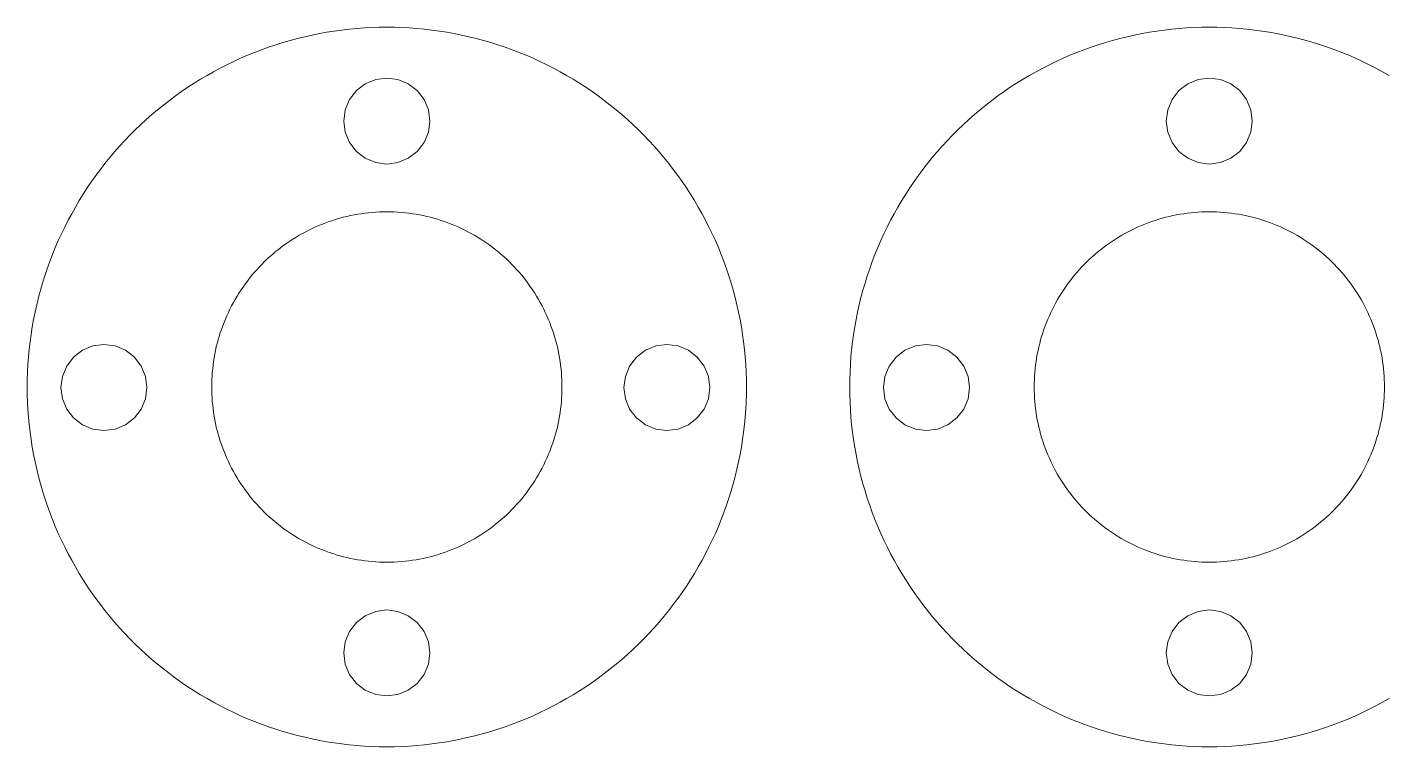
# Model space of a CAD drawing. Extents: x -144 to 2042, y -154 to 468.
# Drawn here: x 1481 to 1567.9, y 194.7 to 240.7 of the extents above; entities that cross this region are included whole.
import ezdxf

# ---------------------------------------------------------------- set-up
doc = ezdxf.new("R2010")
doc.units = 0
doc.layers.add('Layer0', color=7, linetype='BYLAYER', lineweight=5)

msp = doc.modelspace()

# ---------------------------------------------------------------- linework, layer by layer
at = {"layer": 'Layer0'}
for p, q in [((1498.244, 240.017), (1497.778, 239.893)), ((1498.711, 240.132), (1498.244, 240.017)), ((1499.181, 240.237), (1498.711, 240.132)), ((1499.654, 240.332), (1499.181, 240.237)), ((1500.128, 240.418), (1499.654, 240.332)), ((1500.604, 240.493), (1500.128, 240.418)), ((1501.081, 240.558), (1500.604, 240.493)), ((1501.559, 240.614), (1501.081, 240.558)), ((1502.039, 240.659), (1501.559, 240.614)), ((1502.519, 240.694), (1502.039, 240.659)), ((1503, 240.72), (1502.519, 240.694)), ((1503.482, 240.735), (1503, 240.72)), ((1503.963, 240.74), (1503.482, 240.735)), ((1504.445, 240.735), (1503.963, 240.74)), ((1504.927, 240.72), (1504.445, 240.735)), ((1505.408, 240.694), (1504.927, 240.72)), ((1505.888, 240.659), (1505.408, 240.694)), ((1506.368, 240.614), (1505.888, 240.659)), ((1506.846, 240.558), (1506.368, 240.614)), ((1507.323, 240.493), (1506.846, 240.558)), ((1507.799, 240.418), (1507.323, 240.493)), ((1508.273, 240.332), (1507.799, 240.418)), ((1508.745, 240.237), (1508.273, 240.332)), ((1509.216, 240.132), (1508.745, 240.237)), ((1509.683, 240.017), (1509.216, 240.132)), ((1510.149, 239.893), (1509.683, 240.017)), ((1550.844, 240.017), (1550.378, 239.893)), ((1551.311, 240.132), (1550.844, 240.017)), ((1551.781, 240.237), (1551.311, 240.132)), ((1552.254, 240.332), (1551.781, 240.237)), ((1552.728, 240.418), (1552.254, 240.332)), ((1553.204, 240.493), (1552.728, 240.418)), ((1553.681, 240.558), (1553.204, 240.493)), ((1554.159, 240.614), (1553.681, 240.558)), ((1554.639, 240.659), (1554.159, 240.614)), ((1555.119, 240.694), (1554.639, 240.659)), ((1555.6, 240.72), (1555.119, 240.694)), ((1556.082, 240.735), (1555.6, 240.72)), ((1556.563, 240.74), (1556.082, 240.735)), ((1557.045, 240.735), (1556.563, 240.74)), ((1557.527, 240.72), (1557.045, 240.735)), ((1558.008, 240.694), (1557.527, 240.72)), ((1558.488, 240.659), (1558.008, 240.694)), ((1558.968, 240.614), (1558.488, 240.659)), ((1559.446, 240.558), (1558.968, 240.614)), ((1559.923, 240.493), (1559.446, 240.558)), ((1560.399, 240.418), (1559.923, 240.493)), ((1560.873, 240.332), (1560.399, 240.418)), ((1561.345, 240.237), (1560.873, 240.332)), ((1561.816, 240.132), (1561.345, 240.237)), ((1562.283, 240.017), (1561.816, 240.132)), ((1562.749, 239.893), (1562.283, 240.017)), ((1495.497, 239.125), (1495.051, 238.943)), ((1495.946, 239.297), (1495.497, 239.125)), ((1496.4, 239.46), (1495.946, 239.297)), ((1496.856, 239.614), (1496.4, 239.46)), ((1497.316, 239.758), (1496.856, 239.614)), ((1497.778, 239.893), (1497.316, 239.758)), ((1510.611, 239.758), (1510.149, 239.893)), ((1511.071, 239.614), (1510.611, 239.758)), ((1511.527, 239.46), (1511.071, 239.614)), ((1511.981, 239.297), (1511.527, 239.46)), ((1512.43, 239.125), (1511.981, 239.297)), ((1512.876, 238.943), (1512.43, 239.125)), ((1548.097, 239.125), (1547.651, 238.943)), ((1548.546, 239.297), (1548.097, 239.125)), ((1549, 239.46), (1548.546, 239.297)), ((1549.456, 239.614), (1549, 239.46)), ((1549.916, 239.758), (1549.456, 239.614)), ((1550.378, 239.893), (1549.916, 239.758)), ((1563.211, 239.758), (1562.749, 239.893)), ((1563.671, 239.614), (1563.211, 239.758)), ((1564.127, 239.46), (1563.671, 239.614)), ((1564.581, 239.297), (1564.127, 239.46)), ((1565.03, 239.125), (1564.581, 239.297)), ((1565.476, 238.943), (1565.03, 239.125)), ((1493.737, 238.341), (1493.308, 238.123)), ((1494.171, 238.551), (1493.737, 238.341)), ((1494.609, 238.751), (1494.171, 238.551)), ((1495.051, 238.943), (1494.609, 238.751)), ((1513.318, 238.751), (1512.876, 238.943)), ((1513.756, 238.551), (1513.318, 238.751)), ((1514.19, 238.341), (1513.756, 238.551)), ((1514.619, 238.123), (1514.19, 238.341)), ((1546.337, 238.341), (1545.908, 238.123)), ((1546.771, 238.551), (1546.337, 238.341)), ((1547.209, 238.751), (1546.771, 238.551)), ((1547.651, 238.943), (1547.209, 238.751)), ((1565.918, 238.751), (1565.476, 238.943)), ((1566.356, 238.551), (1565.918, 238.751)), ((1566.79, 238.341), (1566.356, 238.551)), ((1567.219, 238.123), (1566.79, 238.341)), ((1492.049, 237.413), (1491.639, 237.159)), ((1492.463, 237.658), (1492.049, 237.413)), ((1492.883, 237.895), (1492.463, 237.658)), ((1493.308, 238.123), (1492.883, 237.895)), ((1503.252, 237.396), (1502.588, 237.121)), ((1503.963, 237.49), (1503.252, 237.396)), ((1504.675, 237.396), (1503.963, 237.49)), ((1505.338, 237.121), (1504.675, 237.396)), ((1515.044, 237.895), (1514.619, 238.123)), ((1515.463, 237.658), (1515.044, 237.895)), ((1515.878, 237.413), (1515.463, 237.658)), ((1516.287, 237.159), (1515.878, 237.413)), ((1544.649, 237.413), (1544.239, 237.159)), ((1545.063, 237.658), (1544.649, 237.413)), ((1545.483, 237.895), (1545.063, 237.658)), ((1545.908, 238.123), (1545.483, 237.895)), ((1555.852, 237.396), (1555.188, 237.121)), ((1556.563, 237.49), (1555.852, 237.396)), ((1557.275, 237.396), (1556.563, 237.49)), ((1557.938, 237.121), (1557.275, 237.396)), ((1567.644, 237.895), (1567.219, 238.123)), ((1568.063, 237.658), (1567.644, 237.895)), ((1490.837, 236.626), (1490.444, 236.347)), ((1491.235, 236.897), (1490.837, 236.626)), ((1491.639, 237.159), (1491.235, 236.897)), ((1502.019, 236.684), (1501.582, 236.115)), ((1502.588, 237.121), (1502.019, 236.684)), ((1505.908, 236.684), (1505.338, 237.121)), ((1506.345, 236.115), (1505.908, 236.684)), ((1516.691, 236.897), (1516.287, 237.159)), ((1517.09, 236.626), (1516.691, 236.897)), ((1517.483, 236.347), (1517.09, 236.626)), ((1543.437, 236.626), (1543.044, 236.347)), ((1543.835, 236.897), (1543.437, 236.626)), ((1544.239, 237.159), (1543.835, 236.897)), ((1554.619, 236.684), (1554.182, 236.115)), ((1555.188, 237.121), (1554.619, 236.684)), ((1558.508, 236.684), (1557.938, 237.121)), ((1558.945, 236.115), (1558.508, 236.684)), ((1489.677, 235.765), (1489.303, 235.462)), ((1490.058, 236.06), (1489.677, 235.765)), ((1490.444, 236.347), (1490.058, 236.06)), ((1501.582, 236.115), (1501.307, 235.452)), ((1506.62, 235.452), (1506.345, 236.115)), ((1517.869, 236.06), (1517.483, 236.347)), ((1518.25, 235.765), (1517.869, 236.06)), ((1518.624, 235.462), (1518.25, 235.765)), ((1542.277, 235.765), (1541.903, 235.462)), ((1542.658, 236.06), (1542.277, 235.765)), ((1543.044, 236.347), (1542.658, 236.06)), ((1554.182, 236.115), (1553.907, 235.452)), ((1559.22, 235.452), (1558.945, 236.115)), ((1488.573, 234.832), (1488.219, 234.506)), ((1488.935, 235.151), (1488.573, 234.832)), ((1489.303, 235.462), (1488.935, 235.151)), ((1501.307, 235.452), (1501.213, 234.74)), ((1506.713, 234.74), (1506.62, 235.452)), ((1518.992, 235.151), (1518.624, 235.462)), ((1519.353, 234.832), (1518.992, 235.151)), ((1519.708, 234.506), (1519.353, 234.832)), ((1541.173, 234.832), (1540.819, 234.506)), ((1541.535, 235.151), (1541.173, 234.832)), ((1541.903, 235.462), (1541.535, 235.151)), ((1553.907, 235.452), (1553.813, 234.74)), ((1559.313, 234.74), (1559.22, 235.452)), ((1487.871, 234.173), (1487.531, 233.832)), ((1488.219, 234.506), (1487.871, 234.173)), ((1501.213, 234.74), (1501.307, 234.028)), ((1501.307, 234.028), (1501.582, 233.365)), ((1506.345, 233.365), (1506.62, 234.028)), ((1506.62, 234.028), (1506.713, 234.74)), ((1520.056, 234.173), (1519.708, 234.506)), ((1520.396, 233.832), (1520.056, 234.173)), ((1540.471, 234.173), (1540.131, 233.832)), ((1540.819, 234.506), (1540.471, 234.173)), ((1553.813, 234.74), (1553.907, 234.028)), ((1553.907, 234.028), (1554.182, 233.365)), ((1558.945, 233.365), (1559.22, 234.028)), ((1559.22, 234.028), (1559.313, 234.74)), ((1486.871, 233.13), (1486.553, 232.769)), ((1487.197, 233.484), (1486.871, 233.13)), ((1487.531, 233.832), (1487.197, 233.484)), ((1501.582, 233.365), (1502.019, 232.795)), ((1505.908, 232.795), (1506.345, 233.365)), ((1520.73, 233.484), (1520.396, 233.832)), ((1521.056, 233.13), (1520.73, 233.484)), ((1521.374, 232.769), (1521.056, 233.13)), ((1539.471, 233.13), (1539.153, 232.769)), ((1539.797, 233.484), (1539.471, 233.13)), ((1540.131, 233.832), (1539.797, 233.484)), ((1554.182, 233.365), (1554.619, 232.795)), ((1558.508, 232.795), (1558.945, 233.365)), ((1486.242, 232.401), (1485.938, 232.026)), ((1486.553, 232.769), (1486.242, 232.401)), ((1502.019, 232.795), (1502.588, 232.358)), ((1502.588, 232.358), (1503.252, 232.084)), ((1504.675, 232.084), (1505.338, 232.358)), ((1505.338, 232.358), (1505.908, 232.795)), ((1521.685, 232.401), (1521.374, 232.769)), ((1521.988, 232.026), (1521.685, 232.401)), ((1538.842, 232.401), (1538.538, 232.026)), ((1539.153, 232.769), (1538.842, 232.401)), ((1554.619, 232.795), (1555.188, 232.358)), ((1555.188, 232.358), (1555.852, 232.084)), ((1557.275, 232.084), (1557.938, 232.358)), ((1557.938, 232.358), (1558.508, 232.795)), ((1485.643, 231.646), (1485.356, 231.259)), ((1485.938, 232.026), (1485.643, 231.646)), ((1503.252, 232.084), (1503.963, 231.99)), ((1503.963, 231.99), (1504.675, 232.084)), ((1522.284, 231.646), (1521.988, 232.026)), ((1522.571, 231.259), (1522.284, 231.646)), ((1538.243, 231.646), (1537.956, 231.259)), ((1538.538, 232.026), (1538.243, 231.646)), ((1555.852, 232.084), (1556.563, 231.99)), ((1556.563, 231.99), (1557.275, 232.084)), ((1484.806, 230.468), (1484.544, 230.064)), ((1485.077, 230.866), (1484.806, 230.468)), ((1485.356, 231.259), (1485.077, 230.866)), ((1522.85, 230.866), (1522.571, 231.259)), ((1523.121, 230.468), (1522.85, 230.866)), ((1523.383, 230.064), (1523.121, 230.468)), ((1537.406, 230.468), (1537.144, 230.064)), ((1537.677, 230.866), (1537.406, 230.468)), ((1537.956, 231.259), (1537.677, 230.866)), ((1484.29, 229.654), (1484.045, 229.24)), ((1484.544, 230.064), (1484.29, 229.654)), ((1523.637, 229.654), (1523.383, 230.064)), ((1523.882, 229.24), (1523.637, 229.654)), ((1536.89, 229.654), (1536.645, 229.24)), ((1537.144, 230.064), (1536.89, 229.654)), ((1483.808, 228.82), (1483.581, 228.396)), ((1484.045, 229.24), (1483.808, 228.82)), ((1501.635, 228.695), (1501.406, 228.644)), ((1501.865, 228.741), (1501.635, 228.695)), ((1502.096, 228.783), (1501.865, 228.741)), ((1502.327, 228.82), (1502.096, 228.783)), ((1502.56, 228.852), (1502.327, 228.82)), ((1502.793, 228.878), (1502.56, 228.852)), ((1503.026, 228.901), (1502.793, 228.878)), ((1503.26, 228.918), (1503.026, 228.901)), ((1503.494, 228.93), (1503.26, 228.918)), ((1503.729, 228.937), (1503.494, 228.93)), ((1503.963, 228.94), (1503.729, 228.937)), ((1504.198, 228.937), (1503.963, 228.94)), ((1504.432, 228.93), (1504.198, 228.937)), ((1504.667, 228.918), (1504.432, 228.93)), ((1504.901, 228.901), (1504.667, 228.918)), ((1505.134, 228.878), (1504.901, 228.901)), ((1505.367, 228.852), (1505.134, 228.878)), ((1505.6, 228.82), (1505.367, 228.852)), ((1505.831, 228.783), (1505.6, 228.82)), ((1506.062, 228.741), (1505.831, 228.783)), ((1506.292, 228.695), (1506.062, 228.741)), ((1506.521, 228.644), (1506.292, 228.695)), ((1524.119, 228.82), (1523.882, 229.24)), ((1524.346, 228.396), (1524.119, 228.82)), ((1536.408, 228.82), (1536.181, 228.396)), ((1536.645, 229.24), (1536.408, 228.82)), ((1554.235, 228.695), (1554.006, 228.644)), ((1554.465, 228.741), (1554.235, 228.695)), ((1554.696, 228.783), (1554.465, 228.741)), ((1554.927, 228.82), (1554.696, 228.783)), ((1555.16, 228.852), (1554.927, 228.82)), ((1555.393, 228.878), (1555.16, 228.852)), ((1555.626, 228.901), (1555.393, 228.878)), ((1555.86, 228.918), (1555.626, 228.901)), ((1556.094, 228.93), (1555.86, 228.918)), ((1556.329, 228.937), (1556.094, 228.93)), ((1556.563, 228.94), (1556.329, 228.937)), ((1556.798, 228.937), (1556.563, 228.94)), ((1557.032, 228.93), (1556.798, 228.937)), ((1557.267, 228.918), (1557.032, 228.93)), ((1557.501, 228.901), (1557.267, 228.918)), ((1557.734, 228.878), (1557.501, 228.901)), ((1557.967, 228.852), (1557.734, 228.878)), ((1558.2, 228.82), (1557.967, 228.852)), ((1558.431, 228.783), (1558.2, 228.82)), ((1558.662, 228.741), (1558.431, 228.783)), ((1558.892, 228.695), (1558.662, 228.741)), ((1559.121, 228.644), (1558.892, 228.695)), ((1483.362, 227.966), (1483.152, 227.533)), ((1483.581, 228.396), (1483.362, 227.966)), ((1499.195, 227.874), (1498.984, 227.772)), ((1499.408, 227.972), (1499.195, 227.874)), ((1499.623, 228.065), (1499.408, 227.972)), ((1499.84, 228.153), (1499.623, 228.065)), ((1500.059, 228.237), (1499.84, 228.153)), ((1500.28, 228.317), (1500.059, 228.237)), ((1500.502, 228.392), (1500.28, 228.317)), ((1500.726, 228.462), (1500.502, 228.392)), ((1500.952, 228.527), (1500.726, 228.462)), ((1501.178, 228.588), (1500.952, 228.527)), ((1501.406, 228.644), (1501.178, 228.588)), ((1506.749, 228.588), (1506.521, 228.644)), ((1506.975, 228.527), (1506.749, 228.588)), ((1507.201, 228.462), (1506.975, 228.527)), ((1507.424, 228.392), (1507.201, 228.462)), ((1507.647, 228.317), (1507.424, 228.392)), ((1507.867, 228.237), (1507.647, 228.317)), ((1508.086, 228.153), (1507.867, 228.237)), ((1508.304, 228.065), (1508.086, 228.153)), ((1508.519, 227.972), (1508.304, 228.065)), ((1508.732, 227.874), (1508.519, 227.972)), ((1508.943, 227.772), (1508.732, 227.874)), ((1524.565, 227.966), (1524.346, 228.396)), ((1524.774, 227.533), (1524.565, 227.966)), ((1535.962, 227.966), (1535.752, 227.533)), ((1536.181, 228.396), (1535.962, 227.966)), ((1551.795, 227.874), (1551.584, 227.772)), ((1552.008, 227.972), (1551.795, 227.874)), ((1552.223, 228.065), (1552.008, 227.972)), ((1552.44, 228.153), (1552.223, 228.065)), ((1552.659, 228.237), (1552.44, 228.153)), ((1552.88, 228.317), (1552.659, 228.237)), ((1553.102, 228.392), (1552.88, 228.317)), ((1553.326, 228.462), (1553.102, 228.392)), ((1553.552, 228.527), (1553.326, 228.462)), ((1553.778, 228.588), (1553.552, 228.527)), ((1554.006, 228.644), (1553.778, 228.588)), ((1559.349, 228.588), (1559.121, 228.644)), ((1559.575, 228.527), (1559.349, 228.588)), ((1559.801, 228.462), (1559.575, 228.527)), ((1560.024, 228.392), (1559.801, 228.462)), ((1560.247, 228.317), (1560.024, 228.392)), ((1560.467, 228.237), (1560.247, 228.317)), ((1560.686, 228.153), (1560.467, 228.237)), ((1560.904, 228.065), (1560.686, 228.153)), ((1561.119, 227.972), (1560.904, 228.065)), ((1561.332, 227.874), (1561.119, 227.972)), ((1561.543, 227.772), (1561.332, 227.874)), ((1482.952, 227.095), (1482.761, 226.653)), ((1483.152, 227.533), (1482.952, 227.095)), ((1497.765, 227.069), (1497.571, 226.937)), ((1497.962, 227.196), (1497.765, 227.069)), ((1498.162, 227.32), (1497.962, 227.196)), ((1498.363, 227.439), (1498.162, 227.32)), ((1498.568, 227.554), (1498.363, 227.439)), ((1498.775, 227.665), (1498.568, 227.554)), ((1498.984, 227.772), (1498.775, 227.665)), ((1509.152, 227.665), (1508.943, 227.772)), ((1509.359, 227.554), (1509.152, 227.665)), ((1509.563, 227.439), (1509.359, 227.554)), ((1509.765, 227.32), (1509.563, 227.439)), ((1509.965, 227.196), (1509.765, 227.32)), ((1510.161, 227.069), (1509.965, 227.196)), ((1510.355, 226.937), (1510.161, 227.069)), ((1524.975, 227.095), (1524.774, 227.533)), ((1525.166, 226.653), (1524.975, 227.095)), ((1535.552, 227.095), (1535.361, 226.653)), ((1535.752, 227.533), (1535.552, 227.095)), ((1550.365, 227.069), (1550.171, 226.937)), ((1550.562, 227.196), (1550.365, 227.069)), ((1550.762, 227.32), (1550.562, 227.196)), ((1550.963, 227.439), (1550.762, 227.32)), ((1551.168, 227.554), (1550.963, 227.439)), ((1551.375, 227.665), (1551.168, 227.554)), ((1551.584, 227.772), (1551.375, 227.665)), ((1561.752, 227.665), (1561.543, 227.772)), ((1561.959, 227.554), (1561.752, 227.665)), ((1562.163, 227.439), (1561.959, 227.554)), ((1562.365, 227.32), (1562.163, 227.439)), ((1562.565, 227.196), (1562.365, 227.32)), ((1562.761, 227.069), (1562.565, 227.196)), ((1562.955, 226.937), (1562.761, 227.069)), ((1482.579, 226.207), (1482.406, 225.757)), ((1482.761, 226.653), (1482.579, 226.207)), ((1496.645, 226.218), (1496.469, 226.063)), ((1496.824, 226.37), (1496.645, 226.218)), ((1497.007, 226.517), (1496.824, 226.37)), ((1497.192, 226.661), (1497.007, 226.517)), ((1497.38, 226.801), (1497.192, 226.661)), ((1497.571, 226.937), (1497.38, 226.801)), ((1510.547, 226.801), (1510.355, 226.937)), ((1510.735, 226.661), (1510.547, 226.801)), ((1510.92, 226.517), (1510.735, 226.661)), ((1511.103, 226.37), (1510.92, 226.517)), ((1511.282, 226.218), (1511.103, 226.37)), ((1511.458, 226.063), (1511.282, 226.218)), ((1525.348, 226.207), (1525.166, 226.653)), ((1525.521, 225.757), (1525.348, 226.207)), ((1535.179, 226.207), (1535.006, 225.757)), ((1535.361, 226.653), (1535.179, 226.207)), ((1549.245, 226.218), (1549.069, 226.063)), ((1549.424, 226.37), (1549.245, 226.218)), ((1549.607, 226.517), (1549.424, 226.37)), ((1549.792, 226.661), (1549.607, 226.517)), ((1549.98, 226.801), (1549.792, 226.661)), ((1550.171, 226.937), (1549.98, 226.801)), ((1563.147, 226.801), (1562.955, 226.937)), ((1563.335, 226.661), (1563.147, 226.801)), ((1563.52, 226.517), (1563.335, 226.661)), ((1563.703, 226.37), (1563.52, 226.517)), ((1563.882, 226.218), (1563.703, 226.37)), ((1564.058, 226.063), (1563.882, 226.218)), ((1482.243, 225.304), (1482.089, 224.847)), ((1482.406, 225.757), (1482.243, 225.304)), ((1495.64, 225.234), (1495.485, 225.058)), ((1495.799, 225.407), (1495.64, 225.234)), ((1495.961, 225.576), (1495.799, 225.407)), ((1496.127, 225.742), (1495.961, 225.576)), ((1496.297, 225.904), (1496.127, 225.742)), ((1496.469, 226.063), (1496.297, 225.904)), ((1511.63, 225.904), (1511.458, 226.063)), ((1511.8, 225.742), (1511.63, 225.904)), ((1511.966, 225.576), (1511.8, 225.742)), ((1512.128, 225.407), (1511.966, 225.576)), ((1512.287, 225.234), (1512.128, 225.407)), ((1512.442, 225.058), (1512.287, 225.234)), ((1525.684, 225.304), (1525.521, 225.757)), ((1525.838, 224.847), (1525.684, 225.304)), ((1534.843, 225.304), (1534.689, 224.847)), ((1535.006, 225.757), (1534.843, 225.304)), ((1548.24, 225.234), (1548.085, 225.058)), ((1548.399, 225.407), (1548.24, 225.234)), ((1548.561, 225.576), (1548.399, 225.407)), ((1548.727, 225.742), (1548.561, 225.576)), ((1548.897, 225.904), (1548.727, 225.742)), ((1549.069, 226.063), (1548.897, 225.904)), ((1564.23, 225.904), (1564.058, 226.063)), ((1564.4, 225.742), (1564.23, 225.904)), ((1564.566, 225.576), (1564.4, 225.742)), ((1564.728, 225.407), (1564.566, 225.576)), ((1564.887, 225.234), (1564.728, 225.407)), ((1565.042, 225.058), (1564.887, 225.234)), ((1481.945, 224.388), (1481.811, 223.925)), ((1482.089, 224.847), (1481.945, 224.388)), ((1495.042, 224.511), (1494.902, 224.323)), ((1495.186, 224.697), (1495.042, 224.511)), ((1495.334, 224.879), (1495.186, 224.697)), ((1495.485, 225.058), (1495.334, 224.879)), ((1512.593, 224.879), (1512.442, 225.058)), ((1512.741, 224.697), (1512.593, 224.879)), ((1512.885, 224.511), (1512.741, 224.697)), ((1513.024, 224.323), (1512.885, 224.511)), ((1525.982, 224.388), (1525.838, 224.847)), ((1526.116, 223.925), (1525.982, 224.388)), ((1534.545, 224.388), (1534.411, 223.925)), ((1534.689, 224.847), (1534.545, 224.388)), ((1547.642, 224.511), (1547.502, 224.323)), ((1547.786, 224.697), (1547.642, 224.511)), ((1547.934, 224.879), (1547.786, 224.697)), ((1548.085, 225.058), (1547.934, 224.879)), ((1565.193, 224.879), (1565.042, 225.058)), ((1565.341, 224.697), (1565.193, 224.879)), ((1565.485, 224.511), (1565.341, 224.697)), ((1565.624, 224.323), (1565.485, 224.511)), ((1481.811, 223.925), (1481.686, 223.46)), ((1494.383, 223.542), (1494.264, 223.34)), ((1494.507, 223.741), (1494.383, 223.542)), ((1494.635, 223.938), (1494.507, 223.741)), ((1494.767, 224.132), (1494.635, 223.938)), ((1494.902, 224.323), (1494.767, 224.132)), ((1513.16, 224.132), (1513.024, 224.323)), ((1513.292, 223.938), (1513.16, 224.132)), ((1513.42, 223.741), (1513.292, 223.938)), ((1513.544, 223.542), (1513.42, 223.741)), ((1513.663, 223.34), (1513.544, 223.542)), ((1526.241, 223.46), (1526.116, 223.925)), ((1534.411, 223.925), (1534.286, 223.46)), ((1546.983, 223.542), (1546.864, 223.34)), ((1547.107, 223.741), (1546.983, 223.542)), ((1547.235, 223.938), (1547.107, 223.741)), ((1547.367, 224.132), (1547.235, 223.938)), ((1547.502, 224.323), (1547.367, 224.132)), ((1565.76, 224.132), (1565.624, 224.323)), ((1565.892, 223.938), (1565.76, 224.132)), ((1566.02, 223.741), (1565.892, 223.938)), ((1566.144, 223.542), (1566.02, 223.741)), ((1566.263, 223.34), (1566.144, 223.542)), ((1481.571, 222.992), (1481.466, 222.522)), ((1481.686, 223.46), (1481.571, 222.992)), ((1493.931, 222.72), (1493.829, 222.509)), ((1494.038, 222.929), (1493.931, 222.72)), ((1494.149, 223.135), (1494.038, 222.929)), ((1494.264, 223.34), (1494.149, 223.135)), ((1513.778, 223.135), (1513.663, 223.34)), ((1513.889, 222.929), (1513.778, 223.135)), ((1513.995, 222.72), (1513.889, 222.929)), ((1514.098, 222.509), (1513.995, 222.72)), ((1526.356, 222.992), (1526.241, 223.46)), ((1526.461, 222.522), (1526.356, 222.992)), ((1534.171, 222.992), (1534.066, 222.522)), ((1534.286, 223.46), (1534.171, 222.992)), ((1546.531, 222.72), (1546.429, 222.509)), ((1546.638, 222.929), (1546.531, 222.72)), ((1546.749, 223.135), (1546.638, 222.929)), ((1546.864, 223.34), (1546.749, 223.135)), ((1566.378, 223.135), (1566.263, 223.34)), ((1566.489, 222.929), (1566.378, 223.135)), ((1566.595, 222.72), (1566.489, 222.929)), ((1566.698, 222.509), (1566.595, 222.72)), ((1481.371, 222.05), (1481.286, 221.576)), ((1481.466, 222.522), (1481.371, 222.05)), ((1493.55, 221.863), (1493.466, 221.644)), ((1493.639, 222.08), (1493.55, 221.863)), ((1493.732, 222.295), (1493.639, 222.08)), ((1493.829, 222.509), (1493.732, 222.295)), ((1514.195, 222.295), (1514.098, 222.509)), ((1514.288, 222.08), (1514.195, 222.295)), ((1514.377, 221.863), (1514.288, 222.08)), ((1514.461, 221.644), (1514.377, 221.863)), ((1526.556, 222.05), (1526.461, 222.522)), ((1526.641, 221.576), (1526.556, 222.05)), ((1533.971, 222.05), (1533.886, 221.576)), ((1534.066, 222.522), (1533.971, 222.05)), ((1546.15, 221.863), (1546.066, 221.644)), ((1546.239, 222.08), (1546.15, 221.863)), ((1546.332, 222.295), (1546.239, 222.08)), ((1546.429, 222.509), (1546.332, 222.295)), ((1566.795, 222.295), (1566.698, 222.509)), ((1566.888, 222.08), (1566.795, 222.295)), ((1566.977, 221.863), (1566.888, 222.08)), ((1567.061, 221.644), (1566.977, 221.863)), ((1481.21, 221.1), (1481.145, 220.623)), ((1481.286, 221.576), (1481.21, 221.1)), ((1493.241, 220.977), (1493.176, 220.752)), ((1493.312, 221.201), (1493.241, 220.977)), ((1493.386, 221.423), (1493.312, 221.201)), ((1493.466, 221.644), (1493.386, 221.423)), ((1514.54, 221.423), (1514.461, 221.644)), ((1514.615, 221.201), (1514.54, 221.423)), ((1514.685, 220.977), (1514.615, 221.201)), ((1514.751, 220.752), (1514.685, 220.977)), ((1526.717, 221.1), (1526.641, 221.576)), ((1526.782, 220.623), (1526.717, 221.1)), ((1533.81, 221.1), (1533.745, 220.623)), ((1533.886, 221.576), (1533.81, 221.1)), ((1545.841, 220.977), (1545.776, 220.752)), ((1545.912, 221.201), (1545.841, 220.977)), ((1545.986, 221.423), (1545.912, 221.201)), ((1546.066, 221.644), (1545.986, 221.423)), ((1567.14, 221.423), (1567.061, 221.644)), ((1567.215, 221.201), (1567.14, 221.423)), ((1567.285, 220.977), (1567.215, 221.201)), ((1567.351, 220.752), (1567.285, 220.977)), ((1481.089, 220.144), (1481.044, 219.664)), ((1481.145, 220.623), (1481.089, 220.144)), ((1484.498, 220.088), (1483.929, 219.651)), ((1485.162, 220.362), (1484.498, 220.088)), ((1485.873, 220.456), (1485.162, 220.362)), ((1486.585, 220.362), (1485.873, 220.456)), ((1487.248, 220.088), (1486.585, 220.362)), ((1487.818, 219.651), (1487.248, 220.088)), ((1493.008, 220.068), (1492.962, 219.839)), ((1493.059, 220.297), (1493.008, 220.068)), ((1493.115, 220.525), (1493.059, 220.297)), ((1493.176, 220.752), (1493.115, 220.525)), ((1514.812, 220.525), (1514.751, 220.752)), ((1514.868, 220.297), (1514.812, 220.525)), ((1514.919, 220.068), (1514.868, 220.297)), ((1514.965, 219.839), (1514.919, 220.068)), ((1520.498, 220.088), (1519.929, 219.651)), ((1521.162, 220.362), (1520.498, 220.088)), ((1521.873, 220.456), (1521.162, 220.362)), ((1522.585, 220.362), (1521.873, 220.456)), ((1523.248, 220.088), (1522.585, 220.362)), ((1523.818, 219.651), (1523.248, 220.088)), ((1526.837, 220.144), (1526.782, 220.623)), ((1526.883, 219.664), (1526.837, 220.144)), ((1533.689, 220.144), (1533.644, 219.664)), ((1533.745, 220.623), (1533.689, 220.144)), ((1537.098, 220.088), (1536.529, 219.651)), ((1537.762, 220.362), (1537.098, 220.088)), ((1538.473, 220.456), (1537.762, 220.362)), ((1539.185, 220.362), (1538.473, 220.456)), ((1539.848, 220.088), (1539.185, 220.362)), ((1540.418, 219.651), (1539.848, 220.088)), ((1545.608, 220.068), (1545.562, 219.839)), ((1545.659, 220.297), (1545.608, 220.068)), ((1545.715, 220.525), (1545.659, 220.297)), ((1545.776, 220.752), (1545.715, 220.525)), ((1567.412, 220.525), (1567.351, 220.752)), ((1567.468, 220.297), (1567.412, 220.525)), ((1567.519, 220.068), (1567.468, 220.297)), ((1567.565, 219.839), (1567.519, 220.068)), ((1481.009, 219.184), (1480.984, 218.703)), ((1481.044, 219.664), (1481.009, 219.184)), ((1483.929, 219.651), (1483.492, 219.081)), ((1488.255, 219.081), (1487.818, 219.651)), ((1492.852, 219.144), (1492.825, 218.911)), ((1492.884, 219.376), (1492.852, 219.144)), ((1492.92, 219.608), (1492.884, 219.376)), ((1492.962, 219.839), (1492.92, 219.608)), ((1515.007, 219.608), (1514.965, 219.839)), ((1515.043, 219.376), (1515.007, 219.608)), ((1515.075, 219.144), (1515.043, 219.376)), ((1515.102, 218.911), (1515.075, 219.144)), ((1519.929, 219.651), (1519.492, 219.081)), ((1524.255, 219.081), (1523.818, 219.651)), ((1526.918, 219.184), (1526.883, 219.664)), ((1526.943, 218.703), (1526.918, 219.184)), ((1533.609, 219.184), (1533.584, 218.703)), ((1533.644, 219.664), (1533.609, 219.184)), ((1536.529, 219.651), (1536.092, 219.081)), ((1540.855, 219.081), (1540.418, 219.651)), ((1545.452, 219.144), (1545.425, 218.911)), ((1545.484, 219.376), (1545.452, 219.144)), ((1545.52, 219.608), (1545.484, 219.376)), ((1545.562, 219.839), (1545.52, 219.608)), ((1567.607, 219.608), (1567.565, 219.839)), ((1567.643, 219.376), (1567.607, 219.608)), ((1567.675, 219.144), (1567.643, 219.376)), ((1567.702, 218.911), (1567.675, 219.144)), ((1480.984, 218.703), (1480.968, 218.222)), ((1483.217, 218.418), (1483.123, 217.706)), ((1483.492, 219.081), (1483.217, 218.418)), ((1488.53, 218.418), (1488.255, 219.081)), ((1488.623, 217.706), (1488.53, 218.418)), ((1492.786, 218.443), (1492.773, 218.209)), ((1492.803, 218.677), (1492.786, 218.443)), ((1492.825, 218.911), (1492.803, 218.677)), ((1515.124, 218.677), (1515.102, 218.911)), ((1515.141, 218.443), (1515.124, 218.677)), ((1515.154, 218.209), (1515.141, 218.443)), ((1519.217, 218.418), (1519.123, 217.706)), ((1519.492, 219.081), (1519.217, 218.418)), ((1524.53, 218.418), (1524.255, 219.081)), ((1524.623, 217.706), (1524.53, 218.418)), ((1526.958, 218.222), (1526.943, 218.703)), ((1533.584, 218.703), (1533.568, 218.222)), ((1535.817, 218.418), (1535.723, 217.706)), ((1536.092, 219.081), (1535.817, 218.418)), ((1541.13, 218.418), (1540.855, 219.081)), ((1541.223, 217.706), (1541.13, 218.418)), ((1545.386, 218.443), (1545.373, 218.209)), ((1545.403, 218.677), (1545.386, 218.443)), ((1545.425, 218.911), (1545.403, 218.677)), ((1567.724, 218.677), (1567.702, 218.911)), ((1567.741, 218.443), (1567.724, 218.677)), ((1567.754, 218.209), (1567.741, 218.443)), ((1480.968, 218.222), (1480.963, 217.74)), ((1480.963, 217.74), (1480.968, 217.258)), ((1483.123, 217.706), (1483.217, 216.994)), ((1488.53, 216.994), (1488.623, 217.706)), ((1492.766, 217.974), (1492.763, 217.74)), ((1492.763, 217.74), (1492.766, 217.505)), ((1492.773, 218.209), (1492.766, 217.974)), ((1492.766, 217.505), (1492.773, 217.271)), ((1515.161, 217.974), (1515.154, 218.209)), ((1515.154, 217.271), (1515.161, 217.505)), ((1515.163, 217.74), (1515.161, 217.974)), ((1515.161, 217.505), (1515.163, 217.74)), ((1519.123, 217.706), (1519.217, 216.994)), ((1524.53, 216.994), (1524.623, 217.706)), ((1526.963, 217.74), (1526.958, 218.222)), ((1526.958, 217.258), (1526.963, 217.74)), ((1533.568, 218.222), (1533.563, 217.74)), ((1533.563, 217.74), (1533.568, 217.258)), ((1535.723, 217.706), (1535.817, 216.994)), ((1541.13, 216.994), (1541.223, 217.706)), ((1545.366, 217.974), (1545.363, 217.74)), ((1545.363, 217.74), (1545.366, 217.505)), ((1545.373, 218.209), (1545.366, 217.974)), ((1545.366, 217.505), (1545.373, 217.271)), ((1567.761, 217.974), (1567.754, 218.209)), ((1567.754, 217.271), (1567.761, 217.505)), ((1567.763, 217.74), (1567.761, 217.974)), ((1567.761, 217.505), (1567.763, 217.74)), ((1480.968, 217.258), (1480.984, 216.777)), ((1480.984, 216.777), (1481.009, 216.296)), ((1483.217, 216.994), (1483.492, 216.331)), ((1488.255, 216.331), (1488.53, 216.994)), ((1492.773, 217.271), (1492.786, 217.037)), ((1492.786, 217.037), (1492.803, 216.803)), ((1492.803, 216.803), (1492.825, 216.569)), ((1492.825, 216.569), (1492.852, 216.336)), ((1515.075, 216.336), (1515.102, 216.569)), ((1515.102, 216.569), (1515.124, 216.803)), ((1515.124, 216.803), (1515.141, 217.037)), ((1515.141, 217.037), (1515.154, 217.271)), ((1519.217, 216.994), (1519.492, 216.331)), ((1524.255, 216.331), (1524.53, 216.994)), ((1526.918, 216.296), (1526.943, 216.777)), ((1526.943, 216.777), (1526.958, 217.258)), ((1533.568, 217.258), (1533.584, 216.777)), ((1533.584, 216.777), (1533.609, 216.296)), ((1535.817, 216.994), (1536.092, 216.331)), ((1540.855, 216.331), (1541.13, 216.994)), ((1545.373, 217.271), (1545.386, 217.037)), ((1545.386, 217.037), (1545.403, 216.803)), ((1545.403, 216.803), (1545.425, 216.569)), ((1545.425, 216.569), (1545.452, 216.336)), ((1567.675, 216.336), (1567.702, 216.569)), ((1567.702, 216.569), (1567.724, 216.803)), ((1567.724, 216.803), (1567.741, 217.037)), ((1567.741, 217.037), (1567.754, 217.271)), ((1481.009, 216.296), (1481.044, 215.815)), ((1481.044, 215.815), (1481.089, 215.336)), ((1483.492, 216.331), (1483.929, 215.762)), ((1483.929, 215.762), (1484.498, 215.325)), ((1487.248, 215.325), (1487.818, 215.762)), ((1487.818, 215.762), (1488.255, 216.331)), ((1492.852, 216.336), (1492.884, 216.104)), ((1492.884, 216.104), (1492.92, 215.872)), ((1492.92, 215.872), (1492.962, 215.641)), ((1492.962, 215.641), (1493.008, 215.411)), ((1514.919, 215.411), (1514.965, 215.641)), ((1514.965, 215.641), (1515.007, 215.872)), ((1515.007, 215.872), (1515.043, 216.104)), ((1515.043, 216.104), (1515.075, 216.336)), ((1519.492, 216.331), (1519.929, 215.762)), ((1519.929, 215.762), (1520.498, 215.325)), ((1523.248, 215.325), (1523.818, 215.762)), ((1523.818, 215.762), (1524.255, 216.331)), ((1526.837, 215.336), (1526.883, 215.815)), ((1526.883, 215.815), (1526.918, 216.296)), ((1533.609, 216.296), (1533.644, 215.815)), ((1533.644, 215.815), (1533.689, 215.336)), ((1536.092, 216.331), (1536.529, 215.762)), ((1536.529, 215.762), (1537.098, 215.325)), ((1539.848, 215.325), (1540.418, 215.762)), ((1540.418, 215.762), (1540.855, 216.331)), ((1545.452, 216.336), (1545.484, 216.104)), ((1545.484, 216.104), (1545.52, 215.872)), ((1545.52, 215.872), (1545.562, 215.641)), ((1545.562, 215.641), (1545.608, 215.411)), ((1567.519, 215.411), (1567.565, 215.641)), ((1567.565, 215.641), (1567.607, 215.872)), ((1567.607, 215.872), (1567.643, 216.104)), ((1567.643, 216.104), (1567.675, 216.336)), ((1481.089, 215.336), (1481.145, 214.857)), ((1481.145, 214.857), (1481.21, 214.38)), ((1484.498, 215.325), (1485.162, 215.05)), ((1485.162, 215.05), (1485.873, 214.956)), ((1485.873, 214.956), (1486.585, 215.05)), ((1486.585, 215.05), (1487.248, 215.325)), ((1493.008, 215.411), (1493.059, 215.182)), ((1493.059, 215.182), (1493.115, 214.955)), ((1493.115, 214.955), (1493.176, 214.728)), ((1514.751, 214.728), (1514.812, 214.955)), ((1514.812, 214.955), (1514.868, 215.182)), ((1514.868, 215.182), (1514.919, 215.411)), ((1520.498, 215.325), (1521.162, 215.05)), ((1521.162, 215.05), (1521.873, 214.956)), ((1521.873, 214.956), (1522.585, 215.05)), ((1522.585, 215.05), (1523.248, 215.325)), ((1526.717, 214.38), (1526.782, 214.857)), ((1526.782, 214.857), (1526.837, 215.336)), ((1533.689, 215.336), (1533.745, 214.857)), ((1533.745, 214.857), (1533.81, 214.38)), ((1537.098, 215.325), (1537.762, 215.05)), ((1537.762, 215.05), (1538.473, 214.956)), ((1538.473, 214.956), (1539.185, 215.05)), ((1539.185, 215.05), (1539.848, 215.325)), ((1545.608, 215.411), (1545.659, 215.182)), ((1545.659, 215.182), (1545.715, 214.955)), ((1545.715, 214.955), (1545.776, 214.728)), ((1567.351, 214.728), (1567.412, 214.955)), ((1567.412, 214.955), (1567.468, 215.182)), ((1567.468, 215.182), (1567.519, 215.411)), ((1481.21, 214.38), (1481.286, 213.904)), ((1481.286, 213.904), (1481.371, 213.43)), ((1493.176, 214.728), (1493.241, 214.503)), ((1493.241, 214.503), (1493.312, 214.279)), ((1493.312, 214.279), (1493.386, 214.057)), ((1493.386, 214.057), (1493.466, 213.836)), ((1514.461, 213.836), (1514.54, 214.057)), ((1514.54, 214.057), (1514.615, 214.279)), ((1514.615, 214.279), (1514.685, 214.503)), ((1514.685, 214.503), (1514.751, 214.728)), ((1526.556, 213.43), (1526.641, 213.904)), ((1526.641, 213.904), (1526.717, 214.38)), ((1533.81, 214.38), (1533.886, 213.904)), ((1533.886, 213.904), (1533.971, 213.43)), ((1545.776, 214.728), (1545.841, 214.503)), ((1545.841, 214.503), (1545.912, 214.279)), ((1545.912, 214.279), (1545.986, 214.057)), ((1545.986, 214.057), (1546.066, 213.836)), ((1567.061, 213.836), (1567.14, 214.057)), ((1567.14, 214.057), (1567.215, 214.279)), ((1567.215, 214.279), (1567.285, 214.503)), ((1567.285, 214.503), (1567.351, 214.728)), ((1481.371, 213.43), (1481.466, 212.958)), ((1493.466, 213.836), (1493.55, 213.617)), ((1493.55, 213.617), (1493.639, 213.4)), ((1493.639, 213.4), (1493.732, 213.184)), ((1493.732, 213.184), (1493.829, 212.971)), ((1514.098, 212.971), (1514.195, 213.184)), ((1514.195, 213.184), (1514.288, 213.4)), ((1514.288, 213.4), (1514.377, 213.617)), ((1514.377, 213.617), (1514.461, 213.836)), ((1526.461, 212.958), (1526.556, 213.43)), ((1533.971, 213.43), (1534.066, 212.958)), ((1546.066, 213.836), (1546.15, 213.617)), ((1546.15, 213.617), (1546.239, 213.4)), ((1546.239, 213.4), (1546.332, 213.184)), ((1546.332, 213.184), (1546.429, 212.971)), ((1566.698, 212.971), (1566.795, 213.184)), ((1566.795, 213.184), (1566.888, 213.4)), ((1566.888, 213.4), (1566.977, 213.617)), ((1566.977, 213.617), (1567.061, 213.836)), ((1481.466, 212.958), (1481.571, 212.488)), ((1481.571, 212.488), (1481.686, 212.02)), ((1493.829, 212.971), (1493.931, 212.76)), ((1493.931, 212.76), (1494.038, 212.551)), ((1494.038, 212.551), (1494.149, 212.344)), ((1494.149, 212.344), (1494.264, 212.14)), ((1513.663, 212.14), (1513.778, 212.344)), ((1513.778, 212.344), (1513.889, 212.551)), ((1513.889, 212.551), (1513.995, 212.76)), ((1513.995, 212.76), (1514.098, 212.971)), ((1526.241, 212.02), (1526.356, 212.488)), ((1526.356, 212.488), (1526.461, 212.958)), ((1534.066, 212.958), (1534.171, 212.488)), ((1534.171, 212.488), (1534.286, 212.02)), ((1546.429, 212.971), (1546.531, 212.76)), ((1546.531, 212.76), (1546.638, 212.551)), ((1546.638, 212.551), (1546.749, 212.344)), ((1546.749, 212.344), (1546.864, 212.14)), ((1566.263, 212.14), (1566.378, 212.344)), ((1566.378, 212.344), (1566.489, 212.551)), ((1566.489, 212.551), (1566.595, 212.76)), ((1566.595, 212.76), (1566.698, 212.971)), ((1481.686, 212.02), (1481.811, 211.555)), ((1481.811, 211.555), (1481.945, 211.092)), ((1494.264, 212.14), (1494.383, 211.938)), ((1494.383, 211.938), (1494.507, 211.739)), ((1494.507, 211.739), (1494.635, 211.542)), ((1494.635, 211.542), (1494.767, 211.348)), ((1494.767, 211.348), (1494.902, 211.157)), ((1513.024, 211.157), (1513.16, 211.348)), ((1513.16, 211.348), (1513.292, 211.542)), ((1513.292, 211.542), (1513.42, 211.739)), ((1513.42, 211.739), (1513.544, 211.938)), ((1513.544, 211.938), (1513.663, 212.14)), ((1525.982, 211.092), (1526.116, 211.555)), ((1526.116, 211.555), (1526.241, 212.02)), ((1534.286, 212.02), (1534.411, 211.555)), ((1534.411, 211.555), (1534.545, 211.092)), ((1546.864, 212.14), (1546.983, 211.938)), ((1546.983, 211.938), (1547.107, 211.739)), ((1547.107, 211.739), (1547.235, 211.542)), ((1547.235, 211.542), (1547.367, 211.348)), ((1547.367, 211.348), (1547.502, 211.157)), ((1565.624, 211.157), (1565.76, 211.348)), ((1565.76, 211.348), (1565.892, 211.542)), ((1565.892, 211.542), (1566.02, 211.739)), ((1566.02, 211.739), (1566.144, 211.938)), ((1566.144, 211.938), (1566.263, 212.14)), ((1481.945, 211.092), (1482.089, 210.632)), ((1482.089, 210.632), (1482.243, 210.176)), ((1494.902, 211.157), (1495.042, 210.968)), ((1495.042, 210.968), (1495.186, 210.783)), ((1495.186, 210.783), (1495.334, 210.601)), ((1495.334, 210.601), (1495.485, 210.422)), ((1495.485, 210.422), (1495.64, 210.246)), ((1512.287, 210.246), (1512.442, 210.422)), ((1512.442, 210.422), (1512.593, 210.601)), ((1512.593, 210.601), (1512.741, 210.783)), ((1512.741, 210.783), (1512.885, 210.968)), ((1512.885, 210.968), (1513.024, 211.157)), ((1525.684, 210.176), (1525.838, 210.632)), ((1525.838, 210.632), (1525.982, 211.092)), ((1534.545, 211.092), (1534.689, 210.632)), ((1534.689, 210.632), (1534.843, 210.176)), ((1547.502, 211.157), (1547.642, 210.968)), ((1547.642, 210.968), (1547.786, 210.783)), ((1547.786, 210.783), (1547.934, 210.601)), ((1547.934, 210.601), (1548.085, 210.422)), ((1548.085, 210.422), (1548.24, 210.246)), ((1564.887, 210.246), (1565.042, 210.422)), ((1565.042, 210.422), (1565.193, 210.601)), ((1565.193, 210.601), (1565.341, 210.783)), ((1565.341, 210.783), (1565.485, 210.968)), ((1565.485, 210.968), (1565.624, 211.157)), ((1482.243, 210.176), (1482.406, 209.723)), ((1482.406, 209.723), (1482.579, 209.273)), ((1495.64, 210.246), (1495.799, 210.073)), ((1495.799, 210.073), (1495.961, 209.904)), ((1495.961, 209.904), (1496.127, 209.738)), ((1496.127, 209.738), (1496.297, 209.575)), ((1496.297, 209.575), (1496.469, 209.417)), ((1511.458, 209.417), (1511.63, 209.575)), ((1511.63, 209.575), (1511.8, 209.738)), ((1511.8, 209.738), (1511.966, 209.904)), ((1511.966, 209.904), (1512.128, 210.073)), ((1512.128, 210.073), (1512.287, 210.246)), ((1525.348, 209.273), (1525.521, 209.723)), ((1525.521, 209.723), (1525.684, 210.176)), ((1534.843, 210.176), (1535.006, 209.723)), ((1535.006, 209.723), (1535.179, 209.273)), ((1548.24, 210.246), (1548.399, 210.073)), ((1548.399, 210.073), (1548.561, 209.904)), ((1548.561, 209.904), (1548.727, 209.738)), ((1548.727, 209.738), (1548.897, 209.575)), ((1548.897, 209.575), (1549.069, 209.417)), ((1564.058, 209.417), (1564.23, 209.575)), ((1564.23, 209.575), (1564.4, 209.738)), ((1564.4, 209.738), (1564.566, 209.904)), ((1564.566, 209.904), (1564.728, 210.073)), ((1564.728, 210.073), (1564.887, 210.246)), ((1482.579, 209.273), (1482.761, 208.827)), ((1482.761, 208.827), (1482.952, 208.385)), ((1496.469, 209.417), (1496.645, 209.261)), ((1496.645, 209.261), (1496.824, 209.11)), ((1496.824, 209.11), (1497.007, 208.962)), ((1497.007, 208.962), (1497.192, 208.819)), ((1497.192, 208.819), (1497.38, 208.679)), ((1510.547, 208.679), (1510.735, 208.819)), ((1510.735, 208.819), (1510.92, 208.962)), ((1510.92, 208.962), (1511.103, 209.11)), ((1511.103, 209.11), (1511.282, 209.261)), ((1511.282, 209.261), (1511.458, 209.417)), ((1524.975, 208.385), (1525.166, 208.827)), ((1525.166, 208.827), (1525.348, 209.273)), ((1535.179, 209.273), (1535.361, 208.827)), ((1535.361, 208.827), (1535.552, 208.385)), ((1549.069, 209.417), (1549.245, 209.261)), ((1549.245, 209.261), (1549.424, 209.11)), ((1549.424, 209.11), (1549.607, 208.962)), ((1549.607, 208.962), (1549.792, 208.819)), ((1549.792, 208.819), (1549.98, 208.679)), ((1563.147, 208.679), (1563.335, 208.819)), ((1563.335, 208.819), (1563.52, 208.962)), ((1563.52, 208.962), (1563.703, 209.11)), ((1563.703, 209.11), (1563.882, 209.261)), ((1563.882, 209.261), (1564.058, 209.417)), ((1482.952, 208.385), (1483.152, 207.947)), ((1483.152, 207.947), (1483.362, 207.513)), ((1497.38, 208.679), (1497.571, 208.543)), ((1497.571, 208.543), (1497.765, 208.411)), ((1497.765, 208.411), (1497.962, 208.283)), ((1497.962, 208.283), (1498.162, 208.16)), ((1498.162, 208.16), (1498.363, 208.04)), ((1498.363, 208.04), (1498.568, 207.925)), ((1498.568, 207.925), (1498.775, 207.814)), ((1498.775, 207.814), (1498.984, 207.708)), ((1508.943, 207.708), (1509.152, 207.814)), ((1509.152, 207.814), (1509.359, 207.925)), ((1509.359, 207.925), (1509.563, 208.04)), ((1509.563, 208.04), (1509.765, 208.16)), ((1509.765, 208.16), (1509.965, 208.283)), ((1509.965, 208.283), (1510.161, 208.411)), ((1510.161, 208.411), (1510.355, 208.543)), ((1510.355, 208.543), (1510.547, 208.679)), ((1524.565, 207.513), (1524.774, 207.947)), ((1524.774, 207.947), (1524.975, 208.385)), ((1535.552, 208.385), (1535.752, 207.947)), ((1535.752, 207.947), (1535.962, 207.513)), ((1549.98, 208.679), (1550.171, 208.543)), ((1550.171, 208.543), (1550.365, 208.411)), ((1550.365, 208.411), (1550.562, 208.283)), ((1550.562, 208.283), (1550.762, 208.16)), ((1550.762, 208.16), (1550.963, 208.04)), ((1550.963, 208.04), (1551.168, 207.925)), ((1551.168, 207.925), (1551.375, 207.814)), ((1551.375, 207.814), (1551.584, 207.708)), ((1561.543, 207.708), (1561.752, 207.814)), ((1561.752, 207.814), (1561.959, 207.925)), ((1561.959, 207.925), (1562.163, 208.04)), ((1562.163, 208.04), (1562.365, 208.16)), ((1562.365, 208.16), (1562.565, 208.283)), ((1562.565, 208.283), (1562.761, 208.411)), ((1562.761, 208.411), (1562.955, 208.543)), ((1562.955, 208.543), (1563.147, 208.679)), ((1483.362, 207.513), (1483.581, 207.084)), ((1483.581, 207.084), (1483.808, 206.66)), ((1498.984, 207.708), (1499.195, 207.606)), ((1499.195, 207.606), (1499.408, 207.508)), ((1499.408, 207.508), (1499.623, 207.415)), ((1499.623, 207.415), (1499.84, 207.326)), ((1499.84, 207.326), (1500.059, 207.242)), ((1500.059, 207.242), (1500.28, 207.163)), ((1500.28, 207.163), (1500.502, 207.088)), ((1500.502, 207.088), (1500.726, 207.018)), ((1500.726, 207.018), (1500.952, 206.952)), ((1500.952, 206.952), (1501.178, 206.892)), ((1506.749, 206.892), (1506.975, 206.952)), ((1506.975, 206.952), (1507.201, 207.018)), ((1507.201, 207.018), (1507.424, 207.088)), ((1507.424, 207.088), (1507.647, 207.163)), ((1507.647, 207.163), (1507.867, 207.242)), ((1507.867, 207.242), (1508.086, 207.326)), ((1508.086, 207.326), (1508.304, 207.415)), ((1508.304, 207.415), (1508.519, 207.508)), ((1508.519, 207.508), (1508.732, 207.606)), ((1508.732, 207.606), (1508.943, 207.708)), ((1524.119, 206.66), (1524.346, 207.084)), ((1524.346, 207.084), (1524.565, 207.513)), ((1535.962, 207.513), (1536.181, 207.084)), ((1536.181, 207.084), (1536.408, 206.66)), ((1551.584, 207.708), (1551.795, 207.606)), ((1551.795, 207.606), (1552.008, 207.508)), ((1552.008, 207.508), (1552.223, 207.415)), ((1552.223, 207.415), (1552.44, 207.326)), ((1552.44, 207.326), (1552.659, 207.242)), ((1552.659, 207.242), (1552.88, 207.163)), ((1552.88, 207.163), (1553.102, 207.088)), ((1553.102, 207.088), (1553.326, 207.018)), ((1553.326, 207.018), (1553.552, 206.952)), ((1553.552, 206.952), (1553.778, 206.892)), ((1559.349, 206.892), (1559.575, 206.952)), ((1559.575, 206.952), (1559.801, 207.018)), ((1559.801, 207.018), (1560.024, 207.088)), ((1560.024, 207.088), (1560.247, 207.163)), ((1560.247, 207.163), (1560.467, 207.242)), ((1560.467, 207.242), (1560.686, 207.326)), ((1560.686, 207.326), (1560.904, 207.415)), ((1560.904, 207.415), (1561.119, 207.508)), ((1561.119, 207.508), (1561.332, 207.606)), ((1561.332, 207.606), (1561.543, 207.708)), ((1483.808, 206.66), (1484.045, 206.24)), ((1484.045, 206.24), (1484.29, 205.825)), ((1501.178, 206.892), (1501.406, 206.836)), ((1501.406, 206.836), (1501.635, 206.785)), ((1501.635, 206.785), (1501.865, 206.738)), ((1501.865, 206.738), (1502.096, 206.697)), ((1502.096, 206.697), (1502.327, 206.66)), ((1502.327, 206.66), (1502.56, 206.628)), ((1502.56, 206.628), (1502.793, 206.601)), ((1502.793, 206.601), (1503.026, 206.579)), ((1503.026, 206.579), (1503.26, 206.562)), ((1503.26, 206.562), (1503.494, 206.55)), ((1503.494, 206.55), (1503.729, 206.542)), ((1503.729, 206.542), (1503.963, 206.54)), ((1503.963, 206.54), (1504.198, 206.542)), ((1504.198, 206.542), (1504.432, 206.55)), ((1504.432, 206.55), (1504.667, 206.562)), ((1504.667, 206.562), (1504.901, 206.579)), ((1504.901, 206.579), (1505.134, 206.601)), ((1505.134, 206.601), (1505.367, 206.628)), ((1505.367, 206.628), (1505.6, 206.66)), ((1505.6, 206.66), (1505.831, 206.697)), ((1505.831, 206.697), (1506.062, 206.738)), ((1506.062, 206.738), (1506.292, 206.785)), ((1506.292, 206.785), (1506.521, 206.836)), ((1506.521, 206.836), (1506.749, 206.892)), ((1523.637, 205.825), (1523.882, 206.24)), ((1523.882, 206.24), (1524.119, 206.66)), ((1536.408, 206.66), (1536.645, 206.24)), ((1536.645, 206.24), (1536.89, 205.825)), ((1553.778, 206.892), (1554.006, 206.836)), ((1554.006, 206.836), (1554.235, 206.785)), ((1554.235, 206.785), (1554.465, 206.738)), ((1554.465, 206.738), (1554.696, 206.697)), ((1554.696, 206.697), (1554.927, 206.66)), ((1554.927, 206.66), (1555.16, 206.628)), ((1555.16, 206.628), (1555.393, 206.601)), ((1555.393, 206.601), (1555.626, 206.579)), ((1555.626, 206.579), (1555.86, 206.562)), ((1555.86, 206.562), (1556.094, 206.55)), ((1556.094, 206.55), (1556.329, 206.542)), ((1556.329, 206.542), (1556.563, 206.54)), ((1556.563, 206.54), (1556.798, 206.542)), ((1556.798, 206.542), (1557.032, 206.55)), ((1557.032, 206.55), (1557.267, 206.562)), ((1557.267, 206.562), (1557.501, 206.579)), ((1557.501, 206.579), (1557.734, 206.601)), ((1557.734, 206.601), (1557.967, 206.628)), ((1557.967, 206.628), (1558.2, 206.66)), ((1558.2, 206.66), (1558.431, 206.697)), ((1558.431, 206.697), (1558.662, 206.738)), ((1558.662, 206.738), (1558.892, 206.785)), ((1558.892, 206.785), (1559.121, 206.836)), ((1559.121, 206.836), (1559.349, 206.892)), ((1484.29, 205.825), (1484.544, 205.416)), ((1484.544, 205.416), (1484.806, 205.012)), ((1523.121, 205.012), (1523.383, 205.416)), ((1523.383, 205.416), (1523.637, 205.825)), ((1536.89, 205.825), (1537.144, 205.416)), ((1537.144, 205.416), (1537.406, 205.012)), ((1484.806, 205.012), (1485.077, 204.613)), ((1485.077, 204.613), (1485.356, 204.221)), ((1522.571, 204.221), (1522.85, 204.613)), ((1522.85, 204.613), (1523.121, 205.012)), ((1537.406, 205.012), (1537.677, 204.613)), ((1537.677, 204.613), (1537.956, 204.221)), ((1485.356, 204.221), (1485.643, 203.834)), ((1485.643, 203.834), (1485.938, 203.453)), ((1503.963, 203.49), (1503.252, 203.396)), ((1504.675, 203.396), (1503.963, 203.49)), ((1521.988, 203.453), (1522.284, 203.834)), ((1522.284, 203.834), (1522.571, 204.221)), ((1537.956, 204.221), (1538.243, 203.834)), ((1538.243, 203.834), (1538.538, 203.453)), ((1556.563, 203.49), (1555.852, 203.396)), ((1557.275, 203.396), (1556.563, 203.49)), ((1485.938, 203.453), (1486.242, 203.079)), ((1486.242, 203.079), (1486.553, 202.711)), ((1486.553, 202.711), (1486.871, 202.35)), ((1502.019, 202.684), (1501.582, 202.115)), ((1502.588, 203.121), (1502.019, 202.684)), ((1503.252, 203.396), (1502.588, 203.121)), ((1505.338, 203.121), (1504.675, 203.396)), ((1505.908, 202.684), (1505.338, 203.121)), ((1506.345, 202.115), (1505.908, 202.684)), ((1521.056, 202.35), (1521.374, 202.711)), ((1521.374, 202.711), (1521.685, 203.079)), ((1521.685, 203.079), (1521.988, 203.453)), ((1538.538, 203.453), (1538.842, 203.079)), ((1538.842, 203.079), (1539.153, 202.711)), ((1539.153, 202.711), (1539.471, 202.35)), ((1554.619, 202.684), (1554.182, 202.115)), ((1555.188, 203.121), (1554.619, 202.684)), ((1555.852, 203.396), (1555.188, 203.121)), ((1557.938, 203.121), (1557.275, 203.396)), ((1558.508, 202.684), (1557.938, 203.121)), ((1558.945, 202.115), (1558.508, 202.684)), ((1486.871, 202.35), (1487.197, 201.995)), ((1487.197, 201.995), (1487.531, 201.648)), ((1501.582, 202.115), (1501.307, 201.452)), ((1506.62, 201.452), (1506.345, 202.115)), ((1520.396, 201.648), (1520.73, 201.995)), ((1520.73, 201.995), (1521.056, 202.35)), ((1539.471, 202.35), (1539.797, 201.995)), ((1539.797, 201.995), (1540.131, 201.648)), ((1554.182, 202.115), (1553.907, 201.452)), ((1559.22, 201.452), (1558.945, 202.115)), ((1487.531, 201.648), (1487.871, 201.307)), ((1487.871, 201.307), (1488.219, 200.974)), ((1488.219, 200.974), (1488.573, 200.648)), ((1501.307, 201.452), (1501.213, 200.74)), ((1506.713, 200.74), (1506.62, 201.452)), ((1519.353, 200.648), (1519.708, 200.974)), ((1519.708, 200.974), (1520.056, 201.307)), ((1520.056, 201.307), (1520.396, 201.648)), ((1540.131, 201.648), (1540.471, 201.307)), ((1540.471, 201.307), (1540.819, 200.974)), ((1540.819, 200.974), (1541.173, 200.648)), ((1553.907, 201.452), (1553.813, 200.74)), ((1559.313, 200.74), (1559.22, 201.452)), ((1488.573, 200.648), (1488.935, 200.329)), ((1488.935, 200.329), (1489.303, 200.018)), ((1489.303, 200.018), (1489.677, 199.715)), ((1501.213, 200.74), (1501.307, 200.028)), ((1501.307, 200.028), (1501.582, 199.365)), ((1506.345, 199.365), (1506.62, 200.028)), ((1506.62, 200.028), (1506.713, 200.74)), ((1518.25, 199.715), (1518.624, 200.018)), ((1518.624, 200.018), (1518.992, 200.329)), ((1518.992, 200.329), (1519.353, 200.648)), ((1541.173, 200.648), (1541.535, 200.329)), ((1541.535, 200.329), (1541.903, 200.018)), ((1541.903, 200.018), (1542.277, 199.715)), ((1553.813, 200.74), (1553.907, 200.028)), ((1553.907, 200.028), (1554.182, 199.365)), ((1558.945, 199.365), (1559.22, 200.028)), ((1559.22, 200.028), (1559.313, 200.74)), ((1489.677, 199.715), (1490.058, 199.42)), ((1490.058, 199.42), (1490.444, 199.132)), ((1490.444, 199.132), (1490.837, 198.853)), ((1501.582, 199.365), (1502.019, 198.795)), ((1505.908, 198.795), (1506.345, 199.365)), ((1517.09, 198.853), (1517.483, 199.132)), ((1517.483, 199.132), (1517.869, 199.42)), ((1517.869, 199.42), (1518.25, 199.715)), ((1542.277, 199.715), (1542.658, 199.42)), ((1542.658, 199.42), (1543.044, 199.132)), ((1543.044, 199.132), (1543.437, 198.853)), ((1554.182, 199.365), (1554.619, 198.795)), ((1558.508, 198.795), (1558.945, 199.365)), ((1490.837, 198.853), (1491.235, 198.583)), ((1491.235, 198.583), (1491.639, 198.32)), ((1491.639, 198.32), (1492.049, 198.066)), ((1502.019, 198.795), (1502.588, 198.358)), ((1502.588, 198.358), (1503.252, 198.084)), ((1504.675, 198.084), (1505.338, 198.358)), ((1505.338, 198.358), (1505.908, 198.795)), ((1515.878, 198.066), (1516.287, 198.32)), ((1516.287, 198.32), (1516.691, 198.583)), ((1516.691, 198.583), (1517.09, 198.853)), ((1543.437, 198.853), (1543.835, 198.583)), ((1543.835, 198.583), (1544.239, 198.32)), ((1544.239, 198.32), (1544.649, 198.066)), ((1554.619, 198.795), (1555.188, 198.358)), ((1555.188, 198.358), (1555.852, 198.084)), ((1557.275, 198.084), (1557.938, 198.358)), ((1557.938, 198.358), (1558.508, 198.795)), ((1492.049, 198.066), (1492.463, 197.821)), ((1492.463, 197.821), (1492.883, 197.585)), ((1492.883, 197.585), (1493.308, 197.357)), ((1503.252, 198.084), (1503.963, 197.99)), ((1503.963, 197.99), (1504.675, 198.084)), ((1514.619, 197.357), (1515.044, 197.585)), ((1515.044, 197.585), (1515.463, 197.821)), ((1515.463, 197.821), (1515.878, 198.066)), ((1544.649, 198.066), (1545.063, 197.821)), ((1545.063, 197.821), (1545.483, 197.585)), ((1545.483, 197.585), (1545.908, 197.357)), ((1555.852, 198.084), (1556.563, 197.99)), ((1556.563, 197.99), (1557.275, 198.084)), ((1567.219, 197.357), (1567.644, 197.585)), ((1567.644, 197.585), (1568.063, 197.821)), ((1493.308, 197.357), (1493.737, 197.138)), ((1493.737, 197.138), (1494.171, 196.929)), ((1494.171, 196.929), (1494.609, 196.728)), ((1494.609, 196.728), (1495.051, 196.537)), ((1495.051, 196.537), (1495.497, 196.355)), ((1512.43, 196.355), (1512.876, 196.537)), ((1512.876, 196.537), (1513.318, 196.728)), ((1513.318, 196.728), (1513.756, 196.929)), ((1513.756, 196.929), (1514.19, 197.138)), ((1514.19, 197.138), (1514.619, 197.357)), ((1545.908, 197.357), (1546.337, 197.138)), ((1546.337, 197.138), (1546.771, 196.929)), ((1546.771, 196.929), (1547.209, 196.728)), ((1547.209, 196.728), (1547.651, 196.537)), ((1547.651, 196.537), (1548.097, 196.355)), ((1565.03, 196.355), (1565.476, 196.537)), ((1565.476, 196.537), (1565.918, 196.728)), ((1565.918, 196.728), (1566.356, 196.929)), ((1566.356, 196.929), (1566.79, 197.138)), ((1566.79, 197.138), (1567.219, 197.357)), ((1495.497, 196.355), (1495.946, 196.182)), ((1495.946, 196.182), (1496.4, 196.019)), ((1496.4, 196.019), (1496.856, 195.866)), ((1496.856, 195.866), (1497.316, 195.721)), ((1497.316, 195.721), (1497.778, 195.587)), ((1510.149, 195.587), (1510.611, 195.721)), ((1510.611, 195.721), (1511.071, 195.866)), ((1511.071, 195.866), (1511.527, 196.019)), ((1511.527, 196.019), (1511.981, 196.182)), ((1511.981, 196.182), (1512.43, 196.355)), ((1548.097, 196.355), (1548.546, 196.182)), ((1548.546, 196.182), (1549, 196.019)), ((1549, 196.019), (1549.456, 195.866)), ((1549.456, 195.866), (1549.916, 195.721)), ((1549.916, 195.721), (1550.378, 195.587)), ((1562.749, 195.587), (1563.211, 195.721)), ((1563.211, 195.721), (1563.671, 195.866)), ((1563.671, 195.866), (1564.127, 196.019)), ((1564.127, 196.019), (1564.581, 196.182)), ((1564.581, 196.182), (1565.03, 196.355)), ((1497.778, 195.587), (1498.244, 195.462)), ((1498.244, 195.462), (1498.711, 195.348)), ((1498.711, 195.348), (1499.181, 195.242)), ((1499.181, 195.242), (1499.654, 195.147)), ((1499.654, 195.147), (1500.128, 195.062)), ((1500.128, 195.062), (1500.604, 194.987)), ((1500.604, 194.987), (1501.081, 194.921)), ((1501.081, 194.921), (1501.559, 194.866)), ((1501.559, 194.866), (1502.039, 194.821)), ((1502.039, 194.821), (1502.519, 194.785)), ((1502.519, 194.785), (1503, 194.76)), ((1504.927, 194.76), (1505.408, 194.785)), ((1505.408, 194.785), (1505.888, 194.821)), ((1505.888, 194.821), (1506.368, 194.866)), ((1506.368, 194.866), (1506.846, 194.921)), ((1506.846, 194.921), (1507.323, 194.987)), ((1507.323, 194.987), (1507.799, 195.062)), ((1507.799, 195.062), (1508.273, 195.147)), ((1508.273, 195.147), (1508.745, 195.242)), ((1508.745, 195.242), (1509.216, 195.348)), ((1509.216, 195.348), (1509.683, 195.462)), ((1509.683, 195.462), (1510.149, 195.587)), ((1550.378, 195.587), (1550.844, 195.462)), ((1550.844, 195.462), (1551.311, 195.348)), ((1551.311, 195.348), (1551.781, 195.242)), ((1551.781, 195.242), (1552.254, 195.147)), ((1552.254, 195.147), (1552.728, 195.062)), ((1552.728, 195.062), (1553.204, 194.987)), ((1553.204, 194.987), (1553.681, 194.921)), ((1553.681, 194.921), (1554.159, 194.866)), ((1554.159, 194.866), (1554.639, 194.821)), ((1554.639, 194.821), (1555.119, 194.785)), ((1555.119, 194.785), (1555.6, 194.76)), ((1557.527, 194.76), (1558.008, 194.785)), ((1558.008, 194.785), (1558.488, 194.821)), ((1558.488, 194.821), (1558.968, 194.866)), ((1558.968, 194.866), (1559.446, 194.921)), ((1559.446, 194.921), (1559.923, 194.987)), ((1559.923, 194.987), (1560.399, 195.062)), ((1560.399, 195.062), (1560.873, 195.147)), ((1560.873, 195.147), (1561.345, 195.242)), ((1561.345, 195.242), (1561.816, 195.348)), ((1561.816, 195.348), (1562.283, 195.462)), ((1562.283, 195.462), (1562.749, 195.587)), ((1503, 194.76), (1503.482, 194.745)), ((1503.482, 194.745), (1503.963, 194.74)), ((1503.963, 194.74), (1504.445, 194.745)), ((1504.445, 194.745), (1504.927, 194.76)), ((1555.6, 194.76), (1556.082, 194.745)), ((1556.082, 194.745), (1556.563, 194.74)), ((1556.563, 194.74), (1557.045, 194.745)), ((1557.045, 194.745), (1557.527, 194.76))]:
    msp.add_line(p, q, dxfattribs=at)

doc.saveas('drawing.dxf')
